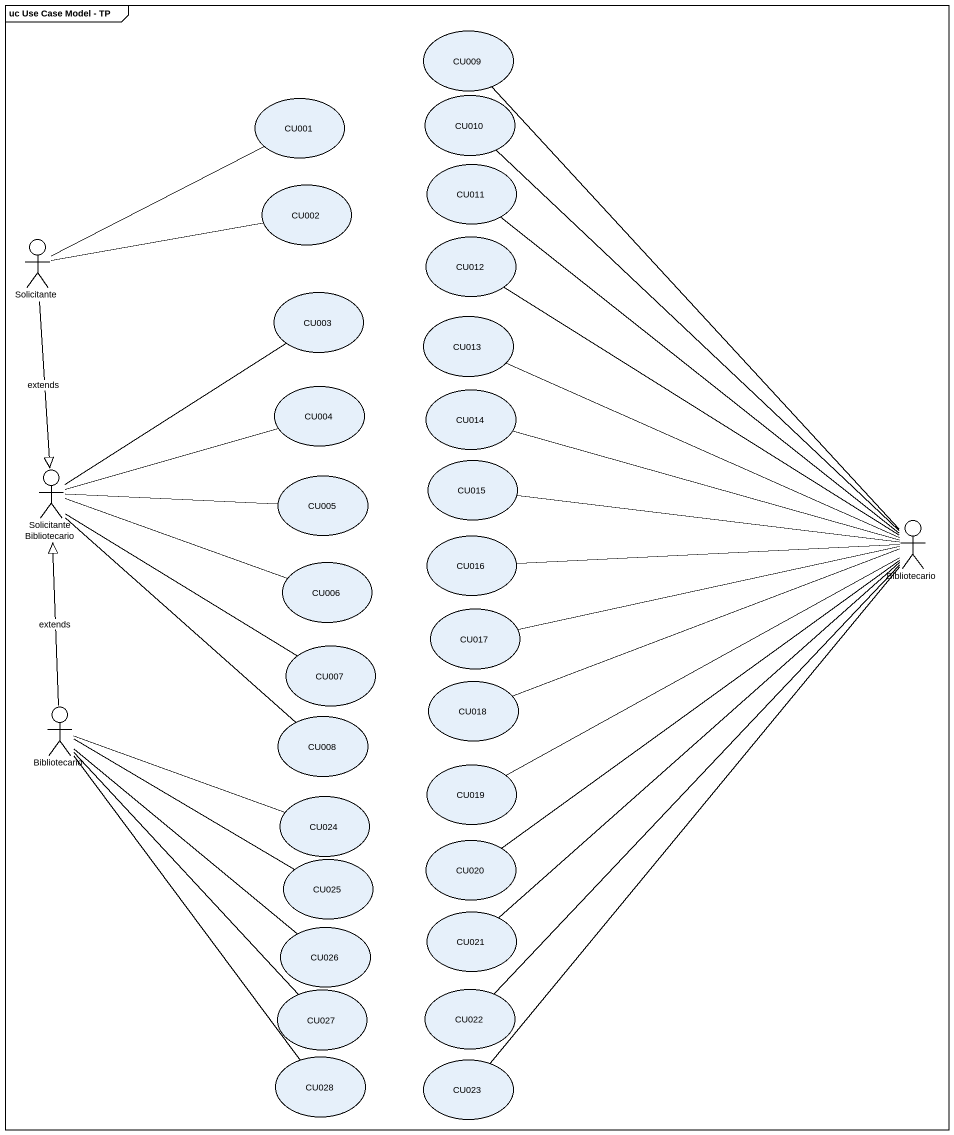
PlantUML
@startuml
mainframe uc Use Case Model - TP
usecase CU009
usecase CU001
usecase CU010
usecase CU011
usecase CU002
actor Solicitante
usecase CU012
usecase CU003
usecase CU013
usecase CU004
usecase CU014
actor SolicitanteBibliotecario
usecase CU005
usecase CU015
actor Bibliotecario
usecase CU006
usecase CU016
usecase CU017
usecase CU007
actor "Bibliotecario" as Bibliotecario_2
usecase CU008
usecase CU018
usecase CU019
usecase CU024
usecase CU025
usecase CU020
usecase CU021
usecase CU026
usecase CU022
usecase CU027
usecase CU028
usecase CU023
Solicitante -right- CU001
Solicitante -right- CU002
Solicitante --|> SolicitanteBibliotecario : extends
SolicitanteBibliotecario -up- CU003
SolicitanteBibliotecario -right- CU004
SolicitanteBibliotecario -right- CU005
SolicitanteBibliotecario -right- CU006
SolicitanteBibliotecario -- CU007
SolicitanteBibliotecario -- CU008
Bibliotecario -up- CU009
Bibliotecario -up- CU010
Bibliotecario -up- CU011
Bibliotecario -up- CU012
Bibliotecario -left- CU013
Bibliotecario -left- CU014
Bibliotecario -left- CU015
Bibliotecario -left- CU016
Bibliotecario -left- CU017
Bibliotecario -left- CU018
Bibliotecario -left- CU019
Bibliotecario -- CU020
Bibliotecario -- CU021
Bibliotecario -- CU022
Bibliotecario -- CU023
Bibliotecario_2 -up-|> SolicitanteBibliotecario : extends
Bibliotecario_2 -right- CU024
Bibliotecario_2 -right- CU025
Bibliotecario_2 -- CU026
Bibliotecario_2 -- CU027
Bibliotecario_2 -- CU028
@enduml
